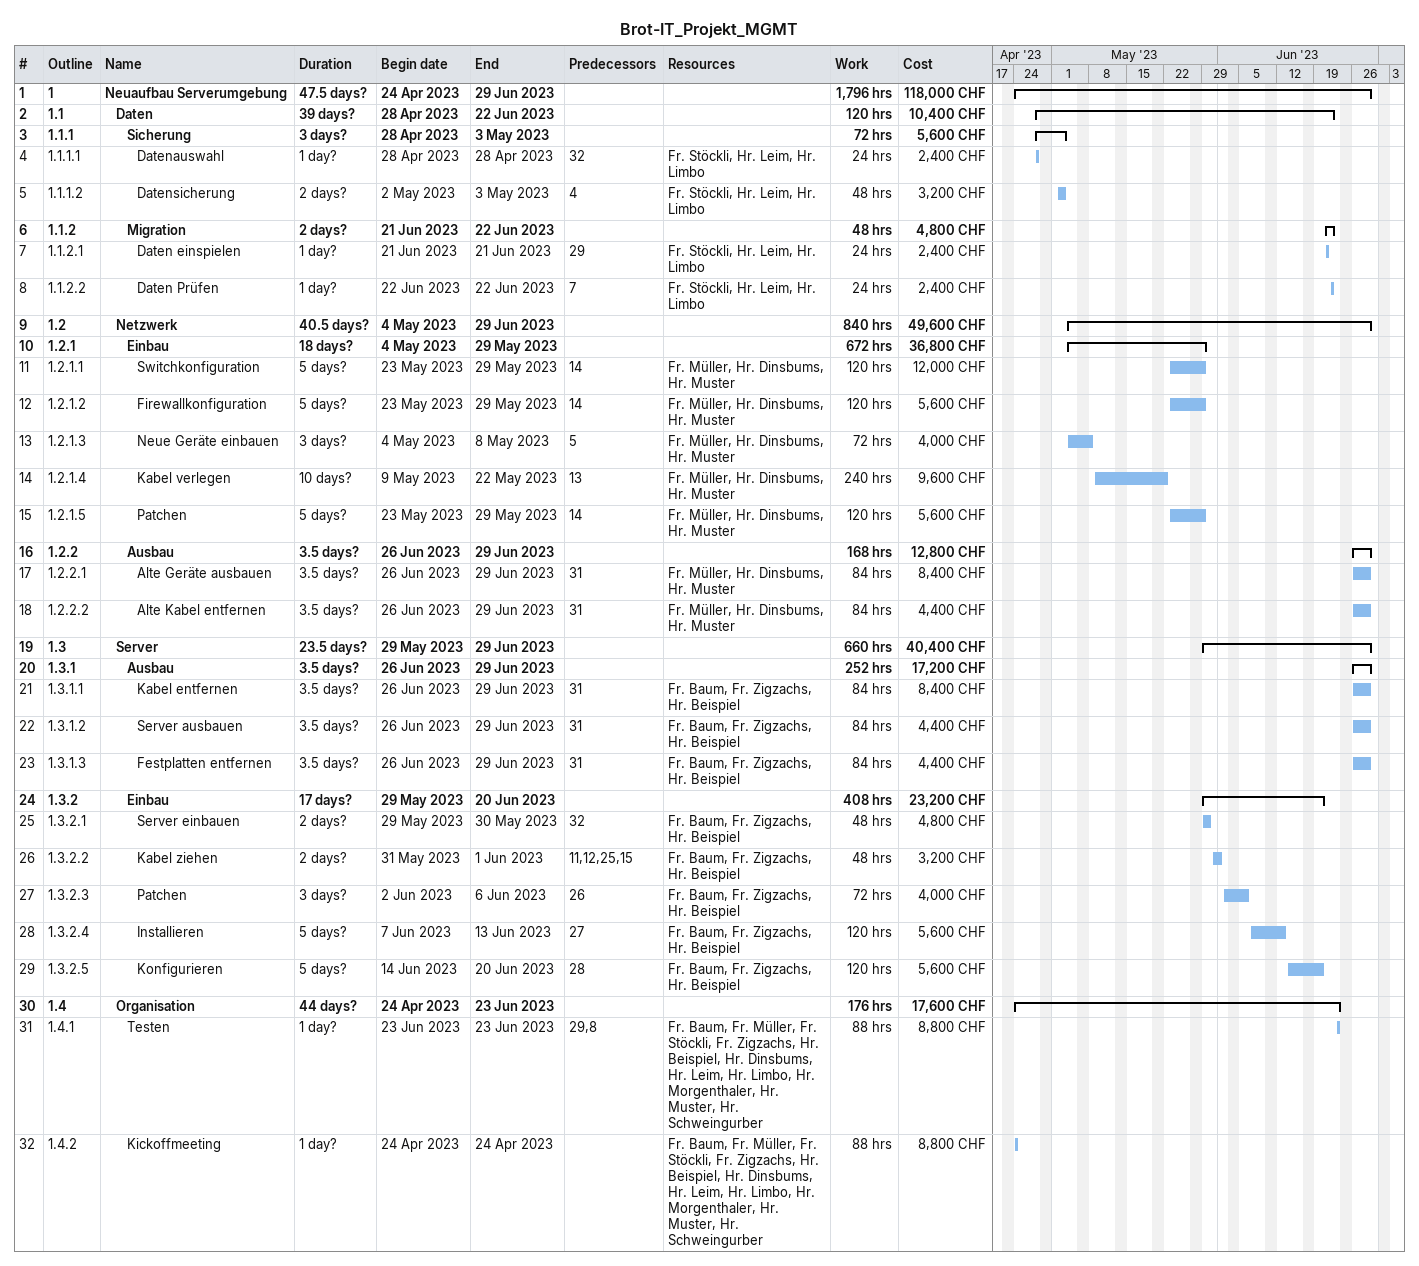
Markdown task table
Brot-IT_Projekt_MGMT

| ID | WBS | Task | Duration | Start | Finish | Predecessors | Resources | Work (h) | Cost (CHF) |
|---|---|---|---|---|---|---|---|---|---|
| 1 | 1 | **Neuaufbau Serverumgebung** | 47.5d? | 2023-04-24 | 2023-06-29 |  |  | 1796 | 118000 |
| 2 | 1.1 | **Daten** | 39d? | 2023-04-28 | 2023-06-22 |  |  | 120 | 10400 |
| 3 | 1.1.1 | **Sicherung** | 3d? | 2023-04-28 | 2023-05-03 |  |  | 72 | 5600 |
| 4 | 1.1.1.1 | Datenauswahl | 1d? | 2023-04-28 | 2023-04-28 | 32 | Fr. Stöckli, Hr. Leim, Hr. Limbo | 24 | 2400 |
| 5 | 1.1.1.2 | Datensicherung | 2d? | 2023-05-02 | 2023-05-03 | 4 | Fr. Stöckli, Hr. Leim, Hr. Limbo | 48 | 3200 |
| 6 | 1.1.2 | **Migration** | 2d? | 2023-06-21 | 2023-06-22 |  |  | 48 | 4800 |
| 7 | 1.1.2.1 | Daten einspielen | 1d? | 2023-06-21 | 2023-06-21 | 29 | Fr. Stöckli, Hr. Leim, Hr. Limbo | 24 | 2400 |
| 8 | 1.1.2.2 | Daten Prüfen | 1d? | 2023-06-22 | 2023-06-22 | 7 | Fr. Stöckli, Hr. Leim, Hr. Limbo | 24 | 2400 |
| 9 | 1.2 | **Netzwerk** | 40.5d? | 2023-05-04 | 2023-06-29 |  |  | 840 | 49600 |
| 10 | 1.2.1 | **Einbau** | 18d? | 2023-05-04 | 2023-05-29 |  |  | 672 | 36800 |
| 11 | 1.2.1.1 | Switchkonfiguration | 5d? | 2023-05-23 | 2023-05-29 | 14 | Fr. Müller, Hr. Dinsbums, Hr. Muster | 120 | 12000 |
| 12 | 1.2.1.2 | Firewallkonfiguration | 5d? | 2023-05-23 | 2023-05-29 | 14 | Fr. Müller, Hr. Dinsbums, Hr. Muster | 120 | 5600 |
| 13 | 1.2.1.3 | Neue Geräte einbauen | 3d? | 2023-05-04 | 2023-05-08 | 5 | Fr. Müller, Hr. Dinsbums, Hr. Muster | 72 | 4000 |
| 14 | 1.2.1.4 | Kabel verlegen | 10d? | 2023-05-09 | 2023-05-22 | 13 | Fr. Müller, Hr. Dinsbums, Hr. Muster | 240 | 9600 |
| 15 | 1.2.1.5 | Patchen | 5d? | 2023-05-23 | 2023-05-29 | 14 | Fr. Müller, Hr. Dinsbums, Hr. Muster | 120 | 5600 |
| 16 | 1.2.2 | **Ausbau** | 3.5d? | 2023-06-26 | 2023-06-29 |  |  | 168 | 12800 |
| 17 | 1.2.2.1 | Alte Geräte ausbauen | 3.5d? | 2023-06-26 | 2023-06-29 | 31 | Fr. Müller, Hr. Dinsbums, Hr. Muster | 84 | 8400 |
| 18 | 1.2.2.2 | Alte Kabel entfernen | 3.5d? | 2023-06-26 | 2023-06-29 | 31 | Fr. Müller, Hr. Dinsbums, Hr. Muster | 84 | 4400 |
| 19 | 1.3 | **Server** | 23.5d? | 2023-05-29 | 2023-06-29 |  |  | 660 | 40400 |
| 20 | 1.3.1 | **Ausbau** | 3.5d? | 2023-06-26 | 2023-06-29 |  |  | 252 | 17200 |
| 21 | 1.3.1.1 | Kabel entfernen | 3.5d? | 2023-06-26 | 2023-06-29 | 31 | Fr. Baum, Fr. Zigzachs, Hr. Beispiel | 84 | 8400 |
| 22 | 1.3.1.2 | Server ausbauen | 3.5d? | 2023-06-26 | 2023-06-29 | 31 | Fr. Baum, Fr. Zigzachs, Hr. Beispiel | 84 | 4400 |
| 23 | 1.3.1.3 | Festplatten entfernen | 3.5d? | 2023-06-26 | 2023-06-29 | 31 | Fr. Baum, Fr. Zigzachs, Hr. Beispiel | 84 | 4400 |
| 24 | 1.3.2 | **Einbau** | 17d? | 2023-05-29 | 2023-06-20 |  |  | 408 | 23200 |
| 25 | 1.3.2.1 | Server einbauen | 2d? | 2023-05-29 | 2023-05-30 | 32 | Fr. Baum, Fr. Zigzachs, Hr. Beispiel | 48 | 4800 |
| 26 | 1.3.2.2 | Kabel ziehen | 2d? | 2023-05-31 | 2023-06-01 | 11, 12, 25, 15 | Fr. Baum, Fr. Zigzachs, Hr. Beispiel | 48 | 3200 |
| 27 | 1.3.2.3 | Patchen | 3d? | 2023-06-02 | 2023-06-06 | 26 | Fr. Baum, Fr. Zigzachs, Hr. Beispiel | 72 | 4000 |
| 28 | 1.3.2.4 | Installieren | 5d? | 2023-06-07 | 2023-06-13 | 27 | Fr. Baum, Fr. Zigzachs, Hr. Beispiel | 120 | 5600 |
| 29 | 1.3.2.5 | Konfigurieren | 5d? | 2023-06-14 | 2023-06-20 | 28 | Fr. Baum, Fr. Zigzachs, Hr. Beispiel | 120 | 5600 |
| 30 | 1.4 | **Organisation** | 44d? | 2023-04-24 | 2023-06-23 |  |  | 176 | 17600 |
| 31 | 1.4.1 | Testen | 1d? | 2023-06-23 | 2023-06-23 | 29, 8 | Fr. Baum, Fr. Müller, Fr. Stöckli, Fr. Zigzachs, Hr. Beispiel, Hr. Dinsbums, Hr. Leim, Hr. Limbo, Hr. Morgenthaler, Hr. Muster, Hr. Schweingurber | 88 | 8800 |
| 32 | 1.4.2 | Kickoffmeeting | 1d? | 2023-04-24 | 2023-04-24 |  | Fr. Baum, Fr. Müller, Fr. Stöckli, Fr. Zigzachs, Hr. Beispiel, Hr. Dinsbums, Hr. Leim, Hr. Limbo, Hr. Morgenthaler, Hr. Muster, Hr. Schweingurber | 88 | 8800 |
